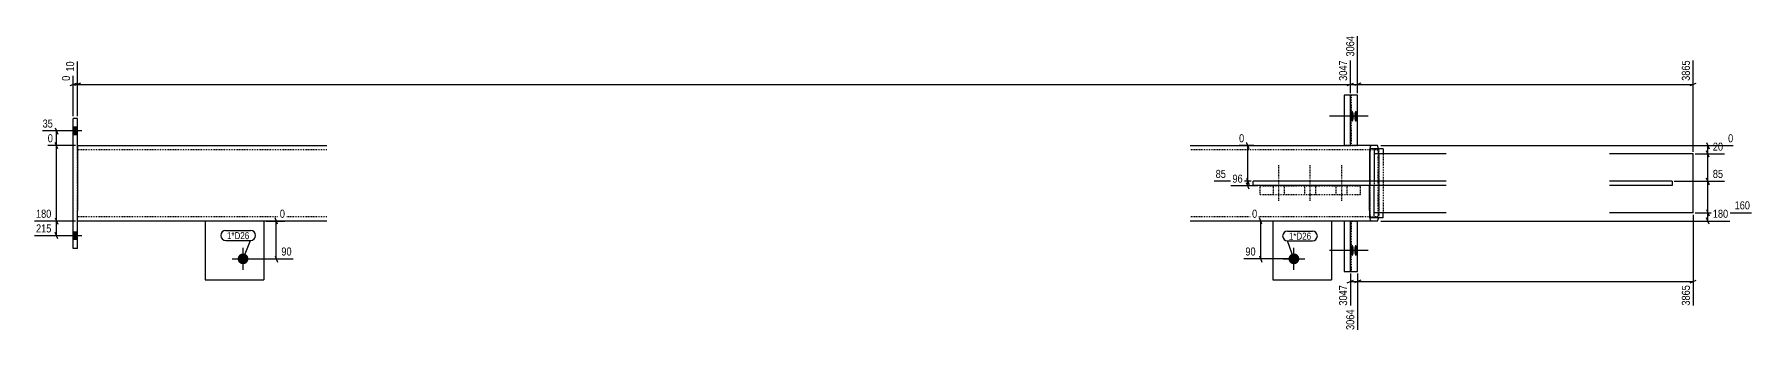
# Model space of a CAD drawing. Header units: millimetres. Extents: x 14 to 35972, y 8 to 829.
# Drawn here: x 21049 to 25147, y 8 to 717 of the extents above; entities that cross this region are included whole.
import ezdxf

# ---------------------------------------------------------------- set-up
doc = ezdxf.new("R2010")
doc.units = ezdxf.units.MM
doc.linetypes.add('DXK_LINE_DOT2', pattern=[3.9198, 1.9599, -1.9599])
for name, color, linetype in [('MÅLSÆTNING', 7, 'Continuous'), ('STÅL', 7, 'Continuous'), ('TEKST', 7, 'Continuous')]:
    doc.layers.add(name, color=color, linetype=linetype)
doc.styles.add('Arial Narrow', font='ARIALN.TTF', dxfattribs={"height": 0.2})

msp = doc.modelspace()

# ---------------------------------------------------------------- hatches: boundary and pattern name
at = {"layer": 'STÅL', "linetype": 'Continuous'}
for points in [[(24189.9, 521.5), (24189.9, 524.2), (24190.2, 526.8), (24190.6, 529.1), (24191.2, 531.1), (24191.8, 532.7), (24192.6, 533.9), (24193.4, 534.4), (24194.2, 534.4), (24195, 533.9), (24195.7, 532.7), (24196.4, 531.1), (24196.9, 529.1), (24197.3, 526.8), (24197.6, 524.2), (24197.7, 521.5), (24197.6, 518.8), (24197.3, 516.2), (24196.9, 513.8), (24196.4, 511.8), (24195.7, 510.2), (24195, 509.1), (24194.2, 508.6), (24193.4, 508.6), (24192.6, 509.1), (24191.8, 510.2), (24191.2, 511.8), (24190.6, 513.8), (24190.2, 516.2), (24189.9, 518.8)], [(24198.5, 521.5), (24198.6, 524.2), (24198.8, 526.8), (24199.2, 529.1), (24199.7, 531.1), (24200.4, 532.7), (24201.1, 533.9), (24201.9, 534.4), (24202.7, 534.4), (24203.5, 533.9), (24204.2, 532.7), (24204.8, 531.1), (24205.4, 529.1), (24205.8, 526.8), (24206, 524.2), (24206.1, 521.5), (24206, 518.8), (24205.8, 516.2), (24205.4, 513.8), (24204.8, 511.8), (24204.2, 510.2), (24203.5, 509.1), (24202.7, 508.6), (24201.9, 508.6), (24201.1, 509.1), (24200.4, 510.2), (24199.7, 511.8), (24199.2, 513.8), (24198.8, 516.2), (24198.6, 518.8)], [(21152.3, 477.5), (21152.3, 495.5), (21142.3, 495.5), (21142.3, 477.5)], [(21152.3, 477.5), (21152.3, 495.5), (21142.3, 495.5), (21142.3, 477.5)], [(21152.3, 227.5), (21152.3, 245.5), (21142.3, 245.5), (21142.3, 227.5)], [(21152.3, 227.5), (21152.3, 245.5), (21142.3, 245.5), (21142.3, 227.5)], [(24189.9, 201.5), (24189.9, 204.2), (24190.2, 206.8), (24190.6, 209.1), (24191.2, 211.1), (24191.8, 212.7), (24192.6, 213.9), (24193.4, 214.4), (24194.2, 214.4), (24195, 213.9), (24195.7, 212.7), (24196.4, 211.1), (24196.9, 209.1), (24197.3, 206.8), (24197.6, 204.2), (24197.7, 201.5), (24197.6, 198.8), (24197.3, 196.2), (24196.9, 193.8), (24196.4, 191.8), (24195.7, 190.2), (24195, 189.1), (24194.2, 188.6), (24193.4, 188.6), (24192.6, 189.1), (24191.8, 190.2), (24191.2, 191.8), (24190.6, 193.8), (24190.2, 196.2), (24189.9, 198.8)], [(24198.5, 201.5), (24198.6, 204.2), (24198.8, 206.8), (24199.2, 209.1), (24199.7, 211.1), (24200.4, 212.7), (24201.1, 213.9), (24201.9, 214.4), (24202.7, 214.4), (24203.5, 213.9), (24204.2, 212.7), (24204.8, 211.1), (24205.4, 209.1), (24205.8, 206.8), (24206, 204.2), (24206.1, 201.5), (24206, 198.8), (24205.8, 196.2), (24205.4, 193.8), (24204.8, 191.8), (24204.2, 190.2), (24203.5, 189.1), (24202.7, 188.6), (24201.9, 188.6), (24201.1, 189.1), (24200.4, 190.2), (24199.7, 191.8), (24199.2, 193.8), (24198.8, 196.2), (24198.6, 198.8)], [(21547.3, 194.5, -1), (21547.3, 168.5, -1)], [(24054.7, 194.5, -1), (24054.7, 168.5, -1)]]:
    msp.add_hatch(color=96, dxfattribs=at).paths.add_polyline_path(points)

# ---------------------------------------------------------------- linework, layer by layer
at = {"layer": 'MÅLSÆTNING', "color": 7, "linetype": 'Continuous'}
for p, q in [((24206.6, 576.5), (24206.6, 712.7)), ((21142.3, 521.5), (21142.3, 618.1)), ((21152.3, 521.5), (21152.3, 652.3)), ((24189.5, 576.5), (24189.5, 654.7)), ((25007.3, 436.5), (25007.3, 654.7)), ((21134.8, 594.4), (21149.8, 600.4)), ((21142.3, 597.4), (21152.3, 597.4)), ((21159.8, 600.4), (21144.8, 594.4)), ((24182, 594.4), (24197, 600.4)), ((24182, 594.4), (24197, 600.4)), ((24189.5, 597.4), (24206.6, 597.4)), ((24214.1, 600.4), (24199.1, 594.4)), ((24214.1, 600.4), (24199.1, 594.4)), ((24206.6, 597.4), (25007.3, 597.4)), ((24999.8, 594.4), (25014.8, 600.4)), ((21099.1, 494), (21105.1, 479)), ((21137.3, 486.5), (21069.2, 486.5)), ((21147.3, 451.5), (21081.4, 451.5)), ((21147.3, 451.5), (21081.4, 451.5)), ((21105.1, 444), (21099.1, 459)), ((21105.1, 444), (21099.1, 459)), ((21102.1, 451.5), (21102.1, 486.5)), ((21102.1, 271.5), (21102.1, 451.5)), ((23959.2, 451.5), (23923.8, 451.5)), ((23947.5, 444), (23941.5, 459)), ((23944.5, 366.5), (23944.5, 451.5)), ((25012.3, 431.5), (25082.3, 431.5)), ((25045.1, 424), (25039.1, 439)), ((25042.1, 366.5), (25042.1, 431.5)), ((23941.5, 374), (23947.5, 359)), ((23941.5, 374), (23947.5, 359)), ((25039.1, 374), (25045.1, 359)), ((25045.1, 359), (25039.1, 374)), ((23952.3, 366.5), (23864.4, 366.5)), ((23952.3, 366.5), (23864.4, 366.5)), ((23968.8, 355.2), (23904.4, 355.2)), ((23947.5, 347.7), (23941.5, 362.7)), ((23944.5, 355.2), (23944.5, 366.5)), ((24962.3, 366.5), (25082.3, 366.5)), ((24962.3, 366.5), (25082.3, 366.5)), ((25042.1, 291.5), (25042.1, 366.5)), ((25012.3, 291.5), (25146.4, 291.5)), ((25012.3, 291.5), (25146.4, 291.5)), ((25039.1, 299), (25045.1, 284)), ((25039.1, 299), (25045.1, 284)), ((25042.1, 271.5), (25042.1, 291.5)), ((21147.3, 271.5), (21049.7, 271.5)), ((21147.3, 271.5), (21049.7, 271.5)), ((21099.1, 279), (21105.1, 264)), ((21099.1, 279), (21105.1, 264)), ((21102.1, 236.5), (21102.1, 271.5)), ((21602.3, 271.5), (21647.3, 271.5)), ((21629.6, 264), (21623.6, 279)), ((21626.6, 181.5), (21626.6, 271.5)), ((23999.7, 271.5), (23954.8, 271.5)), ((23978.4, 264), (23972.4, 279)), ((23975.4, 181.5), (23975.4, 271.5)), ((24262, 271.5), (25094.4, 271.5)), ((25007.3, 286.5), (25007.3, 70)), ((25045.1, 264), (25039.1, 279)), ((21137.3, 236.5), (21049.7, 236.5)), ((21105.1, 229), (21099.1, 244)), ((21552.3, 181.5), (21666.8, 181.5)), ((21623.6, 189), (21629.6, 174)), ((24049.7, 181.5), (23935.3, 181.5)), ((23972.4, 189), (23978.4, 174)), ((24182, 124.3), (24197, 130.3)), ((24189.5, 146.5), (24189.5, 70)), ((24189.5, 127.3), (24206.6, 127.3)), ((24214.1, 130.3), (24199.1, 124.3)), ((24214.1, 130.3), (24199.1, 124.3)), ((24206.6, 146.5), (24206.6, 12)), ((24206.6, 146.5), (24206.6, 12)), ((24206.6, 127.3), (25007.3, 127.3)), ((24999.8, 124.3), (25014.8, 130.3))]:
    msp.add_line(p, q, dxfattribs=at)
at = {"layer": 'STÅL', "color": 2, "linetype": 'Continuous'}
for p, q in [((24206.6, 571.5), (24174.6, 571.5)), ((24174.6, 571.5), (24174.6, 451.5)), ((24189.5, 451.5), (24189.5, 571.5)), ((24206.6, 451.5), (24206.6, 571.5)), ((21152.3, 516.5), (21142.3, 516.5)), ((21142.3, 206.5), (21142.3, 516.5)), ((21152.3, 442.2), (21152.3, 516.5)), ((21152.3, 451.5), (21747.3, 451.5)), ((23807.3, 451.5), (24174.6, 451.5)), ((24174.6, 451.5), (24189.5, 451.5)), ((24190.2, 451.5), (24189.5, 451.5)), ((24254, 451.5), (24190.2, 451.5)), ((24238, 451.5), (24236.8, 449.6)), ((24255.1, 449.6), (24254, 451.5)), ((21152.3, 442.2), (21152.3, 426.5)), ((21152.3, 426.5), (21152.3, 296.5)), ((24235.2, 436.1), (24234.9, 426.5)), ((24234.9, 426.5), (24234.9, 366.5)), ((24235.8, 444.2), (24235.2, 436.1)), ((24236.8, 449.6), (24235.8, 444.2)), ((24235.9, 444), (24235.9, 366.5)), ((24267.8, 444), (24235.9, 444)), ((24245.8, 444), (24245.8, 366.5)), ((24417.8, 431.5), (24246, 431.5)), ((24246, 431.5), (24246, 366.5)), ((24256.1, 444.2), (24255.1, 449.6)), ((24256.2, 444), (24256.1, 444.2)), ((24267.8, 444), (24267.8, 431.5)), ((25007.3, 431.5), (24807.3, 431.5)), ((25007.3, 291.5), (25007.3, 431.5)), ((23957.3, 356.5), (23957.3, 366.5)), ((24417.8, 366.5), (23957.3, 366.5)), ((24417.8, 356.5), (23957.3, 356.5)), ((24234.9, 296.5), (24234.9, 356.5)), ((24235.9, 279), (24235.9, 356.5)), ((24245.8, 279), (24245.8, 356.5)), ((24246, 291.5), (24246, 356.5)), ((24957.3, 366.5), (24807.3, 366.5)), ((24957.3, 356.5), (24807.3, 356.5)), ((24957.3, 366.5), (24957.3, 356.5)), ((21152.3, 280.8), (21152.3, 296.5)), ((24234.9, 296.5), (24235.2, 286.9)), ((24235.2, 286.9), (24235.8, 278.8)), ((24417.8, 291.5), (24246, 291.5)), ((24267.8, 279), (24267.8, 291.5)), ((25007.3, 291.5), (24807.3, 291.5)), ((21152.3, 206.5), (21152.3, 280.8)), ((21747.3, 271.5), (21152.3, 271.5)), ((21457.3, 271.5), (21457.3, 131.5)), ((21597.3, 271.5), (21597.3, 131.5)), ((24174.6, 271.5), (23807.3, 271.5)), ((24004.7, 271.5), (24004.7, 131.5)), ((24144.7, 271.5), (24144.7, 131.5)), ((24174.6, 271.5), (24174.6, 151.5)), ((24189.5, 271.5), (24174.6, 271.5)), ((24190.2, 271.5), (24189.5, 271.5)), ((24189.5, 151.5), (24189.5, 271.5)), ((24254, 271.5), (24190.2, 271.5)), ((24206.6, 151.5), (24206.6, 271.5)), ((24235.8, 278.8), (24236.8, 273.4)), ((24267.8, 279), (24235.9, 279)), ((24236.8, 273.4), (24238, 271.5)), ((24254, 271.5), (24255.1, 273.4)), ((24255.1, 273.4), (24256.1, 278.8)), ((24256.1, 278.8), (24256.2, 279)), ((21152.3, 206.5), (21142.3, 206.5)), ((21457.3, 131.5), (21597.3, 131.5)), ((24004.7, 131.5), (24144.7, 131.5)), ((24174.6, 151.5), (24206.6, 151.5))]:
    msp.add_line(p, q, dxfattribs=at)
at = {"layer": 'STÅL', "color": 7, "linetype": 'DXK_LINE_DOT2'}
for p, q in [((24191.7, 451.5), (24191.7, 571.5)), ((21152.3, 451.5), (21152.3, 442.2)), ((24189.5, 451.5), (24174.6, 451.5)), ((24189.5, 451.5), (24206.6, 451.5)), ((21152.3, 280.8), (21152.3, 442.2)), ((21747.3, 441.5), (21152.3, 441.5)), ((24254, 441.5), (23807.3, 441.5)), ((24236.2, 426.5), (24236.3, 432.2)), ((24236.2, 296.5), (24236.2, 426.5)), ((24236.3, 432.2), (24236.7, 437.1)), ((24236.7, 437.1), (24237.3, 440.3)), ((24237.3, 440.3), (24238, 441.5)), ((24254, 441.5), (24254.7, 440.3)), ((24254.7, 440.3), (24255.3, 437.1)), ((24255.3, 437.1), (24255.7, 432.2)), ((24255.7, 432.2), (24255.8, 426.5)), ((24255.8, 296.5), (24255.8, 426.5)), ((24256.8, 436.1), (24256.2, 444)), ((24257, 426.5), (24256.8, 436.1)), ((24257, 296.5), (24257, 426.5)), ((24257.9, 279), (24257.9, 444)), ((24267.8, 431.5), (24267.8, 291.5)), ((23973.8, 335.2), (23973.8, 355.2)), ((23973.8, 355.2), (24213.8, 355.2)), ((23973.8, 335.2), (24213.8, 335.2)), ((24213.8, 335.2), (24213.8, 355.2)), ((24234.9, 366.5), (24234.9, 356.5)), ((24235.9, 366.5), (24235.9, 356.5)), ((24245.8, 366.5), (24245.8, 356.5)), ((24246, 366.5), (24246, 356.5)), ((24236.3, 290.7), (24236.2, 296.5)), ((24236.7, 285.9), (24236.3, 290.7)), ((24255.7, 290.7), (24255.3, 285.9)), ((24255.8, 296.5), (24255.7, 290.7)), ((24256.2, 279), (24256.8, 286.9)), ((24256.8, 286.9), (24257, 296.5)), ((21747.3, 281.5), (21152.3, 281.5)), ((21152.3, 271.5), (21152.3, 280.8)), ((21597.3, 271.5), (21457.3, 271.5)), ((24254, 281.5), (23807.3, 281.5)), ((24144.7, 271.5), (24004.7, 271.5)), ((24189.5, 271.5), (24174.6, 271.5)), ((24189.5, 271.5), (24206.6, 271.5)), ((24191.7, 151.5), (24191.7, 271.5)), ((24237.3, 282.6), (24236.7, 285.9)), ((24238, 281.5), (24237.3, 282.6)), ((24254.7, 282.6), (24254, 281.5)), ((24255.3, 285.9), (24254.7, 282.6))]:
    msp.add_line(p, q, dxfattribs=at)
at = {"layer": 'STÅL', "color": 96, "linetype": 'Continuous'}
for p, q in [((21152.3, 495.5), (21142.3, 495.5)), ((21152.3, 495.5), (21142.3, 495.5)), ((24223.5, 521.5), (24139.2, 521.5)), ((24232.1, 521.5), (24147.7, 521.5)), ((21162.3, 486.5), (21097.3, 486.5)), ((21162.3, 486.5), (21097.3, 486.5)), ((21152.3, 477.5), (21142.3, 477.5)), ((21152.3, 477.5), (21142.3, 477.5)), ((21162.3, 236.5), (21097.3, 236.5)), ((21162.3, 236.5), (21097.3, 236.5)), ((21152.3, 245.5), (21142.3, 245.5)), ((21152.3, 245.5), (21142.3, 245.5)), ((21152.3, 227.5), (21142.3, 227.5)), ((21152.3, 227.5), (21142.3, 227.5)), ((21547.3, 155.5), (21547.3, 207.5)), ((24054.7, 155.5), (24054.7, 207.5)), ((21521.3, 181.5), (21573.3, 181.5)), ((24028.7, 181.5), (24080.7, 181.5)), ((24223.5, 201.5), (24139.2, 201.5)), ((24232.1, 201.5), (24147.7, 201.5))]:
    msp.add_line(p, q, dxfattribs=at)
at = {"layer": 'STÅL', "color": 96, "linetype": 'DXK_LINE_DOT2'}
for p, q in [((24018.8, 320.2), (24018.8, 405.2)), ((24093.8, 320.2), (24093.8, 405.2)), ((24168.8, 320.2), (24168.8, 405.2)), ((24005.8, 335.2), (24005.8, 355.2)), ((24031.8, 335.2), (24031.8, 355.2)), ((24080.8, 335.2), (24080.8, 355.2)), ((24106.8, 335.2), (24106.8, 355.2)), ((24155.8, 335.2), (24155.8, 355.2)), ((24181.8, 335.2), (24181.8, 355.2))]:
    msp.add_line(p, q, dxfattribs=at)

# ---------------------------------------------------------------- wipeouts: each hides what was drawn before it
at = {"color": 0}
msp.add_wipeout([(21562.2, 228.5), (21562.2, 246), (21508.9, 246), (21508.9, 228.5)], dxfattribs=at).dxf.layer = 'TEKST'

# ---------------------------------------------------------------- next in the draw order: wipeouts: each hides what was drawn before it
at = {"color": 0, "linetype": 'Continuous'}
for points in [[(24202.6, 716.7), (24174.6, 716.7), (24174.6, 659.9), (24202.6, 659.9)], [(21148.3, 656.3), (21120.3, 656.3), (21120.3, 623.9), (21148.3, 623.9)], [(25003.3, 658.7), (24975.3, 658.7), (24975.3, 601.9), (25003.3, 601.9)], [(21097.6, 490.5), (21097.6, 518.5), (21065.2, 518.5), (21065.2, 490.5)], [(23940, 455.5), (23940, 483.5), (23919.8, 483.5), (23919.8, 455.5)], [(25082.6, 435.5), (25082.6, 463.5), (25050.2, 463.5), (25050.2, 435.5)], [(23896.4, 370.5), (23896.4, 398.5), (23864, 398.5), (23864, 370.5)], [(25082.6, 370.5), (25082.6, 398.5), (25050.2, 398.5), (25050.2, 370.5)], [(21093.9, 275.5), (21093.9, 303.5), (21049.4, 303.5), (21049.4, 275.5)], [(21651.3, 275.5), (21651.3, 303.5), (21631.1, 303.5), (21631.1, 275.5)], [(23970.9, 275.5), (23970.9, 303.5), (23950.8, 303.5), (23950.8, 275.5)], [(25146.8, 295.5), (25146.8, 323.5), (25102.2, 323.5), (25102.2, 295.5)], [(21667.1, 185.5), (21667.1, 213.5), (21634.8, 213.5), (21634.8, 185.5)], [(23967.3, 185.5), (23967.3, 213.5), (23934.9, 213.5), (23934.9, 185.5)], [(25003.3, 122.7), (24975.3, 122.7), (24975.3, 66), (25003.3, 66)], [(24202.6, 64.7), (24174.6, 64.7), (24174.6, 8), (24202.6, 8)]]:
    msp.add_wipeout(points, dxfattribs=at).dxf.layer = 'MÅLSÆTNING'
at = {"color": 0}
for points in [[(21562.2, 228.5), (21562.2, 246), (21508.9, 246), (21508.9, 228.5)], [(24095.8, 227.3), (24095.8, 244.8), (24042.5, 244.8), (24042.5, 227.3)]]:
    msp.add_wipeout(points, dxfattribs=at).dxf.layer = 'TEKST'

# ---------------------------------------------------------------- next in the draw order: linework, layer by layer
at = {"layer": 'MÅLSÆTNING', "color": 7, "linetype": 'Continuous'}
for p, q in [((24206.6, 576.5), (24206.6, 712.7)), ((24189.5, 576.5), (24189.5, 654.7)), ((24262, 451.5), (25102.8, 451.5)), ((25039.1, 459), (25045.1, 444)), ((25042.1, 431.5), (25042.1, 451.5)), ((25012.3, 431.5), (25082.3, 431.5)), ((25045.1, 424), (25039.1, 439))]:
    msp.add_line(p, q, dxfattribs=at)
at = {"layer": 'TEKST', "color": 7, "linetype": 'Continuous'}
for p, q in [((21505.9, 249), (21565.2, 249)), ((21505.9, 225.5), (21565.2, 225.5)), ((21547.3, 181.5), (21565.2, 225.5))]:
    msp.add_line(p, q, dxfattribs=at)
for centre, start, end in [((21505.9, 237.3), 90, 270), ((21565.2, 237.3), 270, 90)]:
    msp.add_arc(centre, 11.8, start, end, dxfattribs=at)

# ---------------------------------------------------------------- next in the draw order: texts
at = {"layer": 'MÅLSÆTNING', "color": 3, "linetype": 'Continuous', "style": 'Arial Narrow'}
for s, p in [('3064', (24198.6, 663.9)), ('3865', (24999.3, 605.9)), ('3865', (24999.3, 70))]:
    msp.add_text(s, height=19.09, rotation=90.0002, dxfattribs=at).set_placement(p)
for s, height, p in [('35', 19.09, (21069.2, 494.5)), ('0', 19.1, (23923.8, 459.5)), ('20', 19.09, (25054.2, 439.5)), ('85', 19.09, (25054.2, 374.5)), ('0', 19.1, (21635.1, 279.5)), ('0', 19.1, (23954.8, 279.5)), ('90', 19.09, (21638.8, 189.5)), ('90', 19.09, (23938.9, 189.5))]:
    msp.add_text(s, height=height, dxfattribs=at).set_placement(p)
at = {"layer": 'TEKST', "color": 3, "style": 'Arial Narrow'}
msp.add_text('1*D26', height=16.7, dxfattribs=at).set_placement((21508.9, 228.5))

# ---------------------------------------------------------------- next in the draw order: wipeouts: each hides what was drawn before it
at = {"color": 0, "linetype": 'Continuous'}
for points in [[(21138.3, 622.1), (21110.3, 622.1), (21110.3, 601.9), (21138.3, 601.9)], [(23936.4, 359.2), (23936.4, 387.2), (23904, 387.2), (23904, 359.2)], [(25094.8, 275.5), (25094.8, 303.5), (25050.2, 303.5), (25050.2, 275.5)], [(21093.9, 240.5), (21093.9, 268.5), (21049.4, 268.5), (21049.4, 240.5)], [(24185.5, 122.7), (24157.5, 122.7), (24157.5, 66), (24185.5, 66)]]:
    msp.add_wipeout(points, dxfattribs=at).dxf.layer = 'MÅLSÆTNING'
at = {"color": 0}
msp.add_wipeout([(24095.8, 227.3), (24095.8, 244.8), (24042.5, 244.8), (24042.5, 227.3)], dxfattribs=at).dxf.layer = 'TEKST'

# ---------------------------------------------------------------- next in the draw order: linework, layer by layer
at = {"layer": 'MÅLSÆTNING', "color": 7, "linetype": 'Continuous'}
for p, q in [((21152.3, 521.5), (21152.3, 652.3)), ((21159.8, 600.4), (21144.8, 594.4)), ((21152.3, 597.4), (24189.5, 597.4))]:
    msp.add_line(p, q, dxfattribs=at)
at = {"layer": 'TEKST', "color": 7, "linetype": 'Continuous'}
for p, q in [((24039.5, 247.8), (24098.8, 247.8)), ((24054.7, 181.5), (24039.5, 224.3)), ((24039.5, 224.3), (24098.8, 224.3))]:
    msp.add_line(p, q, dxfattribs=at)
for centre, start, end in [((24039.5, 236.1), 90, 270), ((24098.8, 236.1), 270, 90)]:
    msp.add_arc(centre, 11.8, start, end, dxfattribs=at)

# ---------------------------------------------------------------- next in the draw order: texts
at = {"layer": 'MÅLSÆTNING', "color": 3, "linetype": 'Continuous', "style": 'Arial Narrow'}
for s, height, p in [('0', 19.1, (21134.3, 605.9)), ('10', 19.09, (21144.3, 627.9)), ('3047', 19.09, (24181.5, 70)), ('3064', 19.09, (24198.6, 12))]:
    msp.add_text(s, height=height, rotation=90.0002, dxfattribs=at).set_placement(p)
for s, p in [('85', (23868, 374.5)), ('96', (23908, 363.2)), ('180', (21053.4, 279.5)), ('180', (25054.2, 279.5)), ('160', (25106.2, 299.5)), ('215', (21053.4, 244.5))]:
    msp.add_text(s, height=19.09, dxfattribs=at).set_placement(p)
at = {"layer": 'TEKST', "color": 3, "style": 'Arial Narrow'}
msp.add_text('1*D26', height=16.7, dxfattribs=at).set_placement((24042.5, 227.3))

# ---------------------------------------------------------------- next in the draw order: wipeouts: each hides what was drawn before it
at = {"color": 0, "linetype": 'Continuous'}
for points in [[(21097.6, 455.5), (21097.6, 483.5), (21077.4, 483.5), (21077.4, 455.5)], [(25106.8, 455.5), (25106.8, 483.5), (25086.6, 483.5), (25086.6, 455.5)]]:
    msp.add_wipeout(points, dxfattribs=at).dxf.layer = 'MÅLSÆTNING'

# ---------------------------------------------------------------- next in the draw order: texts
at = {"layer": 'MÅLSÆTNING', "color": 3, "linetype": 'Continuous', "style": 'Arial Narrow'}
for p in [(21081.4, 459.5), (25090.6, 459.5)]:
    msp.add_text('0', height=19.1, dxfattribs=at).set_placement(p)

# ---------------------------------------------------------------- next in the draw order: wipeouts: each hides what was drawn before it
at = {"color": 0, "linetype": 'Continuous'}
msp.add_wipeout([(24185.5, 658.7), (24157.5, 658.7), (24157.5, 601.9), (24185.5, 601.9)], dxfattribs=at).dxf.layer = 'MÅLSÆTNING'

# ---------------------------------------------------------------- next in the draw order: texts
at = {"layer": 'MÅLSÆTNING', "color": 3, "linetype": 'Continuous', "style": 'Arial Narrow'}
msp.add_text('3047', height=19.09, rotation=90.0002, dxfattribs=at).set_placement((24181.5, 605.9))

doc.saveas('drawing.dxf')
